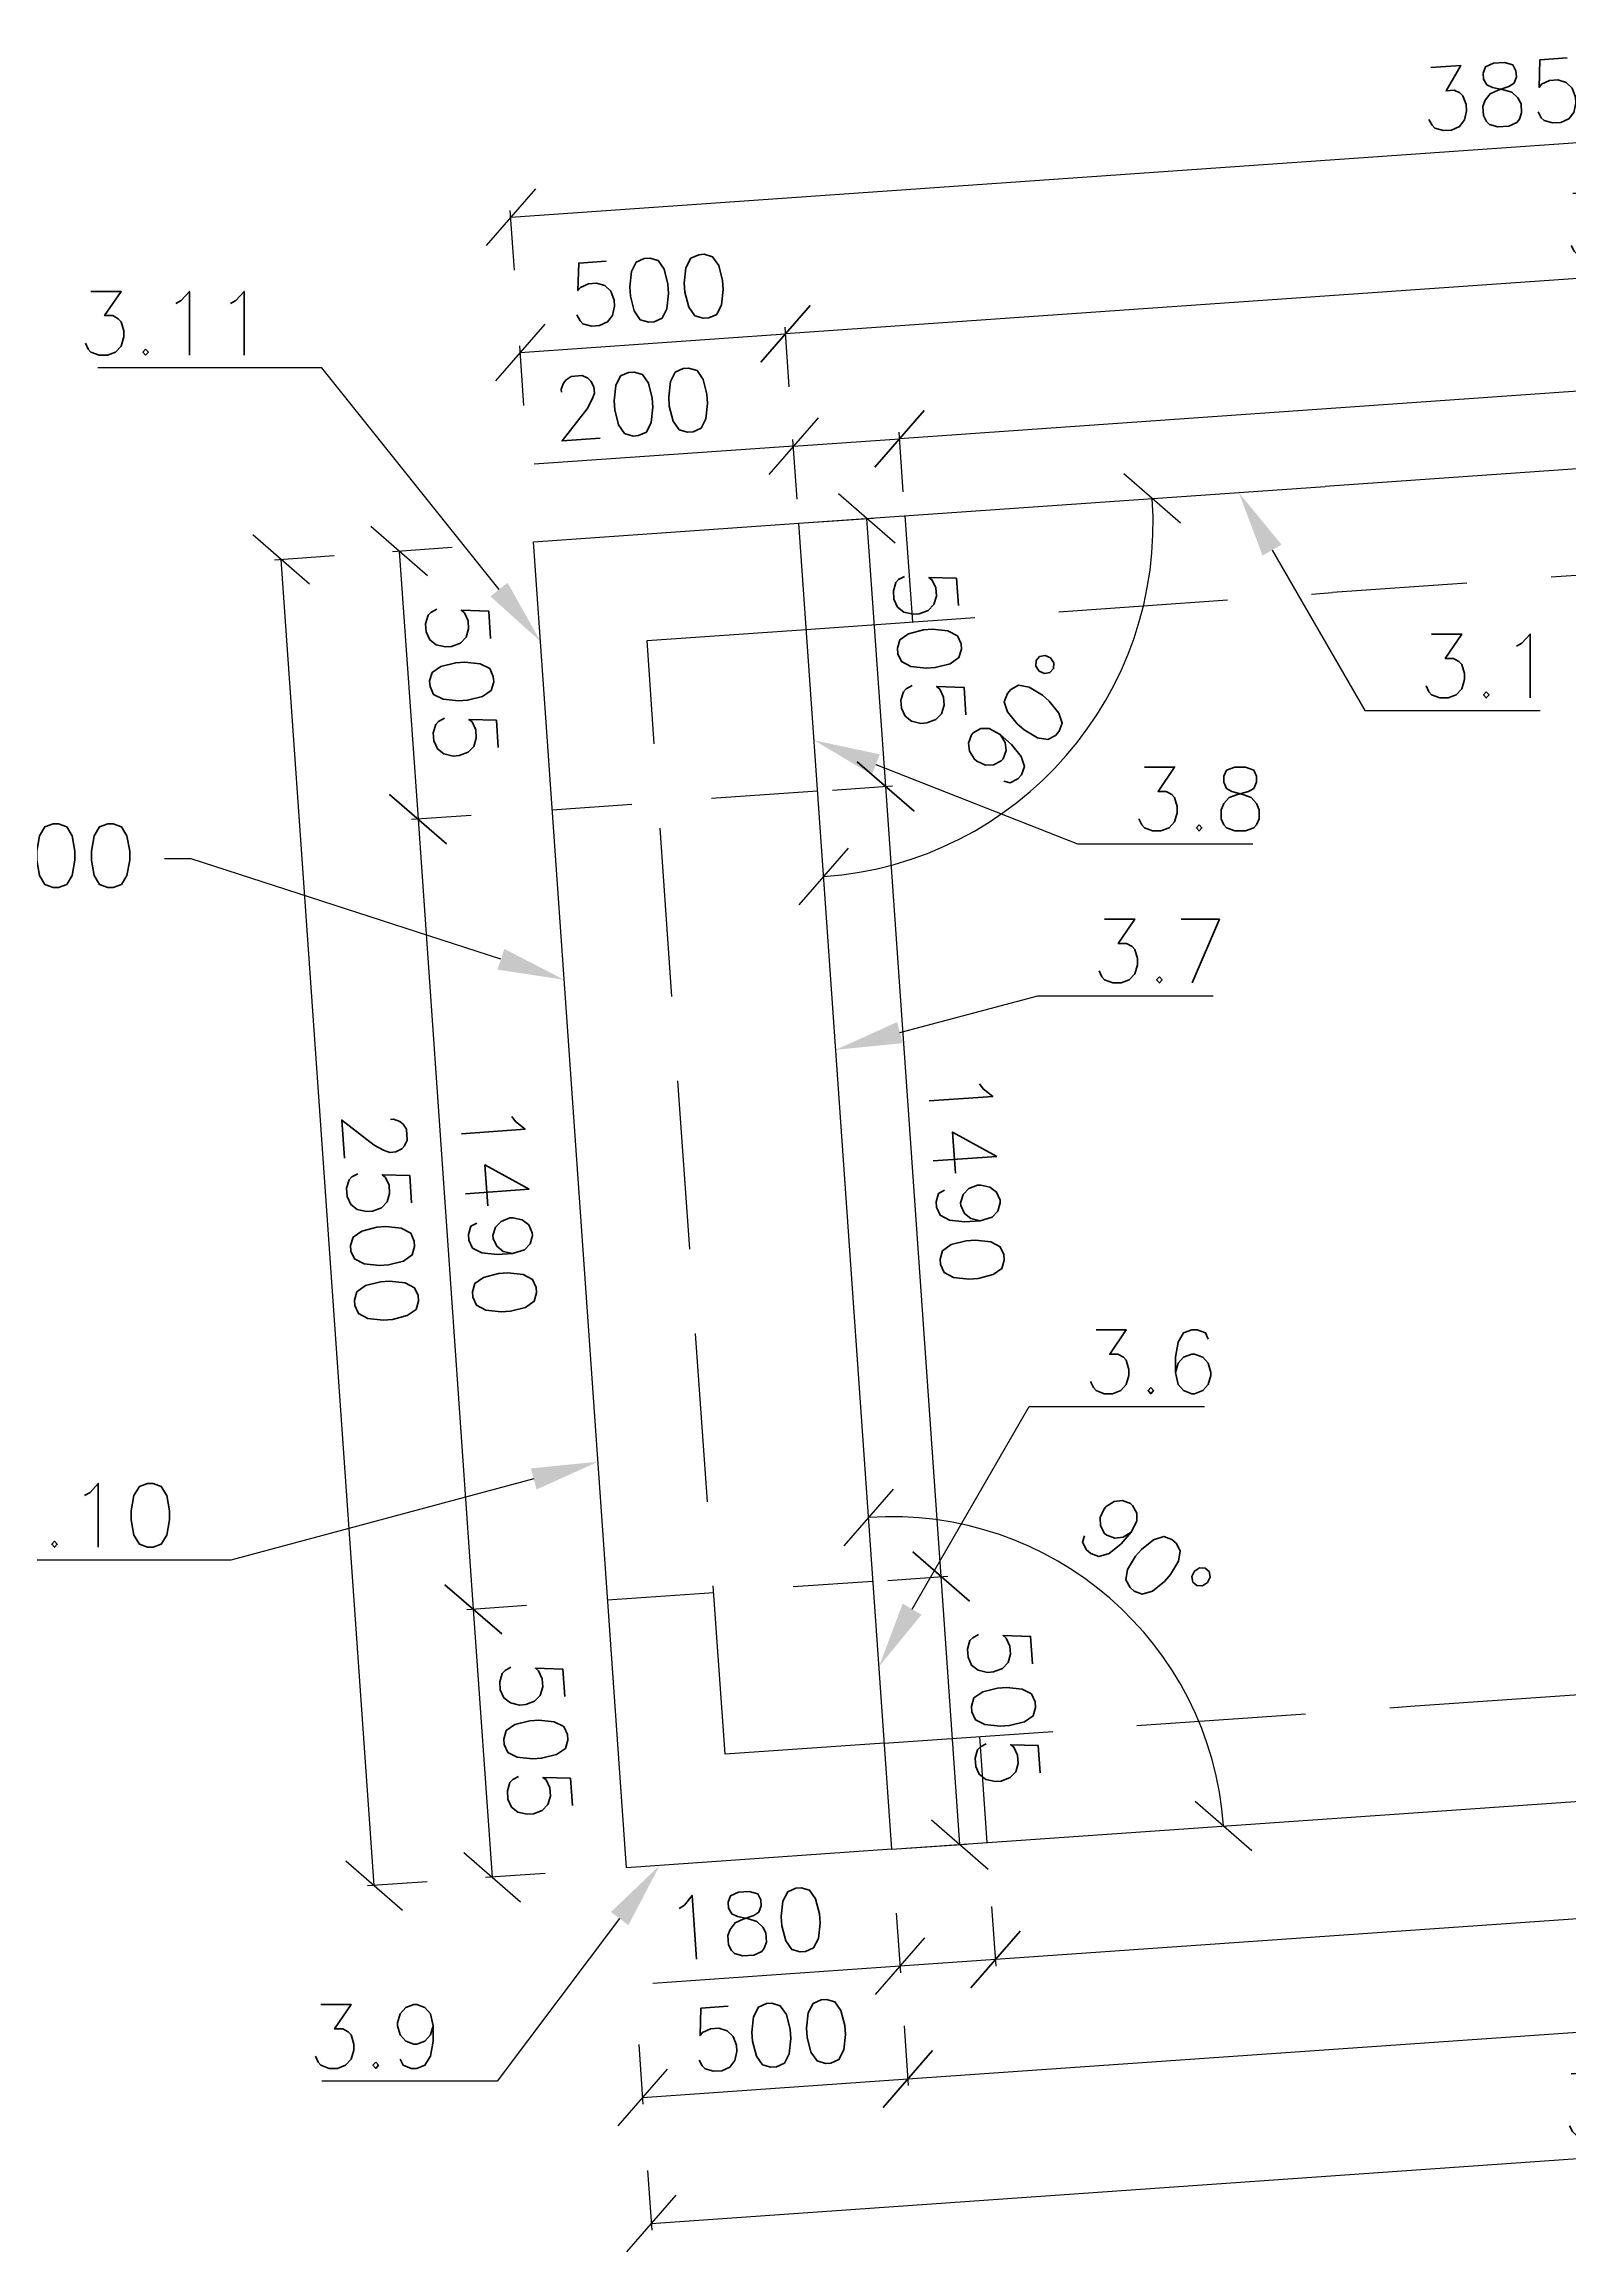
# Model space of a CAD drawing. Header units: millimetres. Extents: x 5046 to 47046, y -5997 to 25762.
# Drawn here: x 20731 to 23597, y 7832 to 11984 of the extents above; entities that cross this region are included whole.
import ezdxf
from ezdxf import colors
from ezdxf.entities.mleader import LeaderData, LeaderLine
from ezdxf.math import Vec2, Vec3

# ---------------------------------------------------------------- set-up
doc = ezdxf.new("R2010")
doc.units = ezdxf.units.MM
doc.linetypes.add('HIDDEN2', pattern=[4.7625, 3.175, -1.5875])
doc.layers.get('0').update_dxf_attribs({"lineweight": 0})
doc.layers.get('Defpoints').update_dxf_attribs({"lineweight": 0})
doc.layers.add('DIM', color=3, linetype='Continuous', lineweight=0)
for name, color, linetype in [('L_KS2 350', 150, 'Continuous'), ('L_KS2 550-350', 190, 'Continuous'), ('L_KS_inderside', 40, 'HIDDEN2'), ('L_U3 Bench', 1, 'Continuous'), ('Profil główny', 7, 'Continuous')]:
    doc.layers.add(name, color=color, linetype=linetype)
doc.styles.add('Skala 1-50', font='simplex.shx', dxfattribs={"height": 120})
doc.dimstyles.new('Skala 1-50', dxfattribs={"dimtxt": 12, "dimasz": 100, "dimexe": 12.5, "dimexo": 0.625, "dimgap": 40, "dimtad": 1, "dimdec": 0, "dimtxsty": 'Skala 1-50', "dimblk": 'OBLIQUE', "dimcen": 2.5, "dimadec": 0, "dimazin": 0, "dimtfac": 1, "dimtdec": 0, "dimtmove": 0, "dimatfit": 3, "dimldrblk": 'OBLIQUE', "dimfxl": 100, "dimfxlon": 1, "dimarcsym": 0})

# ---------------------------------------------------------------- blocks, each defined once
blk = doc.blocks.new('_Oblique')
at = {"color": 0, "linetype": 'ByBlock', "lineweight": -2}
blk.add_line((-0.5, -0.5), (0.5, 0.5), dxfattribs=at)
blk = doc.blocks.new('*D579')
at = {"layer": 'Defpoints', "color": 0}
for p in [(25476.4, 8809.7), (22503.7, 8601.6), (22519.1, 8381.6)]:
    blk.add_point(p, dxfattribs=at)
at = {"layer": 'DIM', "color": 0, "lineweight": -2}
for p, q in [((25484.9, 8689.5), (25492.7, 8577.3)), ((25491.8, 8589.7), (22519.1, 8381.6)), ((22512.1, 8481.3), (22520, 8369.1))]:
    blk.add_line(p, q, dxfattribs=at)
at = {"layer": 'DIM', "color": 0, "linetype": 'ByBlock', "lineweight": -2, "xscale": 100, "yscale": 100, "zscale": 100}
for p, rotation in [((25491.8, 8589.7), 4.005418270732316), ((22519.1, 8381.6), 184.0054182707323)]:
    blk.add_blockref('_Oblique', p, dxfattribs=dict(at, rotation=rotation))
at = {"layer": 'DIM', "color": 0, "insert": (23998.5, 8585.4), "char_height": 120, "attachment_point": 5, "rotation": 4.0054, "style": 'Skala 1-50'}
blk.add_mtext('2980', dxfattribs=at)
blk = doc.blocks.new('*D580')
at = {"layer": 'Defpoints', "color": 0}
for p in [(22503.7, 8601.6), (22324.2, 8589), (22339.6, 8369)]:
    blk.add_point(p, dxfattribs=at)
at = {"layer": 'DIM', "color": 0, "lineweight": -2}
for p, q in [((22512.1, 8481.3), (22520, 8369.1)), ((22332.6, 8468.7), (22340.4, 8356.5)), ((22339.6, 8369), (21875, 8336.5)), ((22519.1, 8381.6), (22339.6, 8369))]:
    blk.add_line(p, q, dxfattribs=at)
at = {"layer": 'DIM', "color": 0, "linetype": 'ByBlock', "lineweight": -2, "xscale": 100, "yscale": 100, "zscale": 100}
for p, rotation in [((22519.1, 8381.6), 4.00541827069846), ((22339.6, 8369), 184.0054182706984)]:
    blk.add_blockref('_Oblique', p, dxfattribs=dict(at, rotation=rotation))
at = {"layer": 'DIM', "color": 0, "insert": (22050.4, 8449), "char_height": 120, "attachment_point": 5, "rotation": 4.0054, "style": 'Skala 1-50'}
blk.add_mtext('180', dxfattribs=at)
blk = doc.blocks.new('*D581')
at = {"layer": 'Defpoints', "color": 0}
for p in [(25666, 8823), (22324.2, 8589), (25696.2, 8390.8)]:
    blk.add_point(p, dxfattribs=at)
at = {"layer": 'DIM', "color": 0, "lineweight": -2}
for p, q in [((25689.2, 8490.6), (25697.1, 8378.4)), ((22354.4, 8156.8), (25696.2, 8390.8)), ((22347.4, 8256.6), (22355.3, 8144.4))]:
    blk.add_line(p, q, dxfattribs=at)
at = {"layer": 'DIM', "color": 0, "linetype": 'ByBlock', "lineweight": -2, "xscale": 100, "yscale": 100, "zscale": 100}
for p, rotation in [((25696.2, 8390.8), 4.005418270730484), ((22354.4, 8156.8), 184.0054182707305)]:
    blk.add_blockref('_Oblique', p, dxfattribs=dict(at, rotation=rotation))
at = {"layer": 'DIM', "color": 0, "insert": (24018.3, 8373.6), "char_height": 120, "attachment_point": 5, "rotation": 4.0054, "style": 'Skala 1-50'}
blk.add_mtext('3350', dxfattribs=at)
blk = doc.blocks.new('*D582')
at = {"layer": 'Defpoints', "color": 0}
for p in [(22324.2, 8589), (21825.4, 8554.1), (22354.4, 8156.8)]:
    blk.add_point(p, dxfattribs=at)
at = {"layer": 'DIM', "color": 0, "lineweight": -2}
for p, q in [((22347.4, 8256.6), (22355.3, 8144.4)), ((21848.7, 8221.7), (21856.5, 8109.4)), ((21855.6, 8121.9), (22354.4, 8156.8))]:
    blk.add_line(p, q, dxfattribs=at)
at = {"layer": 'DIM', "color": 0, "linetype": 'ByBlock', "lineweight": -2, "xscale": 100, "yscale": 100, "zscale": 100}
for p, rotation in [((22354.4, 8156.8), 4.005418270729635), ((21855.6, 8121.9), 184.0054182707296)]:
    blk.add_blockref('_Oblique', p, dxfattribs=dict(at, rotation=rotation))
at = {"layer": 'DIM', "color": 0, "insert": (22098, 8239.1), "char_height": 120, "attachment_point": 5, "rotation": 4.0054, "style": 'Skala 1-50'}
blk.add_mtext('500', dxfattribs=at)
blk = doc.blocks.new('*D583')
at = {"layer": 'Defpoints', "color": 0}
for p in [(25666, 8823), (21825.4, 8554.1), (25712.8, 8154)]:
    blk.add_point(p, dxfattribs=at)
at = {"layer": 'DIM', "color": 0, "lineweight": -2}
for p, q in [((25705.8, 8253.7), (25713.7, 8141.5)), ((21872.2, 7885.1), (25712.8, 8154)), ((21865.2, 7984.8), (21873.1, 7872.6))]:
    blk.add_line(p, q, dxfattribs=at)
at = {"layer": 'DIM', "color": 0, "linetype": 'ByBlock', "lineweight": -2, "xscale": 100, "yscale": 100, "zscale": 100}
for p, rotation in [((25712.8, 8154), 4.005418270730374), ((21872.2, 7885.1), 184.0054182707304)]:
    blk.add_blockref('_Oblique', p, dxfattribs=dict(at, rotation=rotation))
at = {"layer": 'DIM', "color": 0, "insert": (23785.5, 8119.3), "char_height": 120, "attachment_point": 5, "rotation": 4.0054, "style": 'Skala 1-50'}
blk.add_mtext('3850', dxfattribs=at)
blk = doc.blocks.new('*D584')
at = {"layer": 'Defpoints', "color": 0}
for p in [(21650.7, 11048), (21176.5, 11014.8), (21825.4, 8554.1)]:
    blk.add_point(p, dxfattribs=at)
at = {"layer": 'DIM', "color": 0, "lineweight": -2}
for p, q in [((21276.2, 11021.7), (21164, 11013.9)), ((21351.1, 8520.9), (21176.5, 11014.8)), ((21450.8, 8527.8), (21338.6, 8520))]:
    blk.add_line(p, q, dxfattribs=at)
at = {"layer": 'DIM', "color": 0, "linetype": 'ByBlock', "lineweight": -2, "xscale": 100, "yscale": 100, "zscale": 100}
for p, rotation in [((21176.5, 11014.8), 94.00541827073118), ((21351.1, 8520.9), 274.0054182707311)]:
    blk.add_blockref('_Oblique', p, dxfattribs=dict(at, rotation=rotation))
at = {"layer": 'DIM', "color": 0, "insert": (21363.5, 9774.8), "char_height": 120, "attachment_point": 5, "rotation": 274.0054, "style": 'Skala 1-50'}
blk.add_mtext('2500', dxfattribs=at)
blk = doc.blocks.new('*D585')
at = {"layer": 'Defpoints', "color": 0}
for p in [(22124.6, 11439.2), (21650.7, 11048), (22149.5, 11082.9)]:
    blk.add_point(p, dxfattribs=at)
at = {"layer": 'DIM', "color": 0, "lineweight": -2}
for p, q in [((21625.8, 11404.2), (22124.6, 11439.2)), ((22131.6, 11339.4), (22123.7, 11451.6)), ((21632.8, 11304.5), (21624.9, 11416.7))]:
    blk.add_line(p, q, dxfattribs=at)
at = {"layer": 'DIM', "color": 0, "linetype": 'ByBlock', "lineweight": -2, "xscale": 100, "yscale": 100, "zscale": 100}
for p, rotation in [((22124.6, 11439.2), 4.005418270742009), ((21625.8, 11404.2), 184.005418270742)]:
    blk.add_blockref('_Oblique', p, dxfattribs=dict(at, rotation=rotation))
at = {"layer": 'DIM', "color": 0, "insert": (21868.2, 11521.5), "char_height": 120, "attachment_point": 5, "rotation": 4.0054, "style": 'Skala 1-50'}
blk.add_mtext('500', dxfattribs=at)
blk = doc.blocks.new('*D586')
at = {"layer": 'Defpoints', "color": 0}
for p in [(22417, 9101.7), (22288.9, 9092.8), (22324.2, 8589)]:
    blk.add_point(p, dxfattribs=at)
at = {"layer": 'DIM', "color": 0, "lineweight": -2}
for p, q in [((22317.2, 9094.7), (22429.4, 9102.6)), ((22452.3, 8598), (22417, 9101.7)), ((22352.5, 8591), (22464.7, 8598.8))]:
    blk.add_line(p, q, dxfattribs=at)
at = {"layer": 'DIM', "color": 0, "linetype": 'ByBlock', "lineweight": -2, "xscale": 100, "yscale": 100, "zscale": 100}
for p, rotation in [((22417, 9101.7), 94.00541827072875), ((22452.3, 8598), 274.0054182707287)]:
    blk.add_blockref('_Oblique', p, dxfattribs=dict(at, rotation=rotation))
at = {"layer": 'DIM', "color": 0, "insert": (22534.4, 8856.8), "char_height": 120, "attachment_point": 5, "rotation": 274.0054, "style": 'Skala 1-50'}
blk.add_mtext('505', dxfattribs=at)
blk = doc.blocks.new('*D587')
at = {"layer": 'Defpoints', "color": 0}
for p in [(22184.8, 10579.1), (22312.9, 10588.1), (22288.9, 9092.8)]:
    blk.add_point(p, dxfattribs=at)
at = {"layer": 'DIM', "color": 0, "lineweight": -2}
for p, q in [((22213.1, 10581.1), (22325.4, 10589)), ((22417, 9101.7), (22312.9, 10588.1)), ((22317.2, 9094.7), (22429.4, 9102.6))]:
    blk.add_line(p, q, dxfattribs=at)
at = {"layer": 'DIM', "color": 0, "linetype": 'ByBlock', "lineweight": -2, "xscale": 100, "yscale": 100, "zscale": 100}
for p, rotation in [((22312.9, 10588.1), 94.00541827072723), ((22417, 9101.7), 274.0054182707273)]:
    blk.add_blockref('_Oblique', p, dxfattribs=dict(at, rotation=rotation))
at = {"layer": 'DIM', "color": 0, "insert": (22464.7, 9851.9), "char_height": 120, "attachment_point": 5, "rotation": 274.0054, "style": 'Skala 1-50'}
blk.add_mtext('1490', dxfattribs=at)
blk = doc.blocks.new('*D588')
at = {"layer": 'Defpoints', "color": 0}
for p in [(22277.6, 11091.9), (22149.5, 11082.9), (22184.8, 10579.1)]:
    blk.add_point(p, dxfattribs=at)
at = {"layer": 'DIM', "color": 0, "lineweight": -2}
for p, q in [((22177.9, 11084.9), (22290.1, 11092.7)), ((22312.9, 10588.1), (22277.6, 11091.9)), ((22213.1, 10581.1), (22325.4, 10589))]:
    blk.add_line(p, q, dxfattribs=at)
at = {"layer": 'DIM', "color": 0, "linetype": 'ByBlock', "lineweight": -2, "xscale": 100, "yscale": 100, "zscale": 100}
for p, rotation in [((22277.6, 11091.9), 94.00541827073114), ((22312.9, 10588.1), 274.0054182707311)]:
    blk.add_blockref('_Oblique', p, dxfattribs=dict(at, rotation=rotation))
at = {"layer": 'DIM', "color": 0, "insert": (22395, 10847), "char_height": 120, "attachment_point": 5, "rotation": 274.0054, "style": 'Skala 1-50'}
blk.add_mtext('505', dxfattribs=at)
blk = doc.blocks.new('*D589')
at = {"layer": 'Defpoints', "color": 0}
for p in [(22338.9, 11242), (22349, 11096.9), (22149.5, 11082.9)]:
    blk.add_point(p, dxfattribs=at)
at = {"layer": 'DIM', "color": 0, "lineweight": -2}
for p, q in [((22345.9, 11142.3), (22338, 11254.5)), ((22139.4, 11228.1), (21652, 11193.9)), ((22146.3, 11128.3), (22138.5, 11240.5)), ((22139.4, 11228.1), (22338.9, 11242))]:
    blk.add_line(p, q, dxfattribs=at)
at = {"layer": 'DIM', "color": 0, "linetype": 'ByBlock', "lineweight": -2, "xscale": 100, "yscale": 100, "zscale": 100}
for p, rotation in [((22338.9, 11242), 4.00541827074232), ((22139.4, 11228.1), 184.0054182707423)]:
    blk.add_blockref('_Oblique', p, dxfattribs=dict(at, rotation=rotation))
at = {"layer": 'DIM', "color": 0, "insert": (21838.8, 11307.3), "char_height": 120, "attachment_point": 5, "rotation": 4.0054, "style": 'Skala 1-50'}
blk.add_mtext('200', dxfattribs=at)
blk = doc.blocks.new('*D591')
at = {"layer": 'Defpoints', "color": 0}
for p in [(25321.8, 11305), (22338.9, 11242), (22349, 11096.9)]:
    blk.add_point(p, dxfattribs=at)
at = {"layer": 'DIM', "color": 0, "lineweight": -2}
for p, q in [((25318.6, 11350.4), (25310.7, 11462.7)), ((25311.6, 11450.2), (22338.9, 11242)), ((22345.9, 11142.3), (22338, 11254.5))]:
    blk.add_line(p, q, dxfattribs=at)
at = {"layer": 'DIM', "color": 0, "linetype": 'ByBlock', "lineweight": -2, "xscale": 100, "yscale": 100, "zscale": 100}
for p, rotation in [((25311.6, 11450.2), 4.005418270728005), ((22338.9, 11242), 184.005418270728)]:
    blk.add_blockref('_Oblique', p, dxfattribs=dict(at, rotation=rotation))
at = {"layer": 'DIM', "color": 0, "insert": (23818.2, 11445.9), "char_height": 120, "attachment_point": 5, "rotation": 4.0054, "style": 'Skala 1-50'}
blk.add_mtext('2980', dxfattribs=at)
blk = doc.blocks.new('*D592')
at = {"layer": 'Defpoints', "color": 0}
for p in [(22124.6, 11439.2), (25491.3, 11316.9), (22149.5, 11082.9)]:
    blk.add_point(p, dxfattribs=at)
at = {"layer": 'DIM', "color": 0, "lineweight": -2}
for p, q in [((25466.4, 11673.2), (22124.6, 11439.2)), ((25473.4, 11573.4), (25465.5, 11685.6)), ((22131.6, 11339.4), (22123.7, 11451.6))]:
    blk.add_line(p, q, dxfattribs=at)
at = {"layer": 'DIM', "color": 0, "linetype": 'ByBlock', "lineweight": -2, "xscale": 100, "yscale": 100, "zscale": 100}
for p, rotation in [((25466.4, 11673.2), 4.005418270728637), ((22124.6, 11439.2), 184.0054182707286)]:
    blk.add_blockref('_Oblique', p, dxfattribs=dict(at, rotation=rotation))
at = {"layer": 'DIM', "color": 0, "insert": (23788.5, 11655.9), "char_height": 120, "attachment_point": 5, "rotation": 4.0054, "style": 'Skala 1-50'}
blk.add_mtext('3350', dxfattribs=at)
blk = doc.blocks.new('*D593')
at = {"layer": 'Defpoints', "color": 0}
for p in [(25448.6, 11927.6), (25491.3, 11316.9), (21650.7, 11048)]:
    blk.add_point(p, dxfattribs=at)
at = {"layer": 'DIM', "color": 0, "lineweight": -2}
for p, q in [((21608, 11658.7), (25448.6, 11927.6)), ((25455.6, 11827.9), (25447.7, 11940.1)), ((21615, 11559), (21607.1, 11671.2))]:
    blk.add_line(p, q, dxfattribs=at)
at = {"layer": 'DIM', "color": 0, "linetype": 'ByBlock', "lineweight": -2, "xscale": 100, "yscale": 100, "zscale": 100}
for p, rotation in [((25448.6, 11927.6), 4.005418270730374), ((21608, 11658.7), 184.0054182707304)]:
    blk.add_blockref('_Oblique', p, dxfattribs=dict(at, rotation=rotation))
at = {"layer": 'DIM', "color": 0, "insert": (23521.3, 11892.9), "char_height": 120, "attachment_point": 5, "rotation": 4.0054, "style": 'Skala 1-50'}
blk.add_mtext('3850', dxfattribs=at)
blk = doc.blocks.new('*D932')
at = {"layer": 'Defpoints', "color": 0}
for p in [(25491.3, 11316.9), (25454.2, 9136.9), (25666, 8823), (25666, 8823), (23313.7, 8658.3)]:
    blk.add_point(p, dxfattribs=at)
at = {"layer": 'DIM', "color": 0, "lineweight": -2}
blk.add_arc((25666, 8823), 378.7, 94.0054, 184.0054, dxfattribs=at)
at = {"layer": 'DIM', "color": 0, "linetype": 'ByBlock', "lineweight": -2, "xscale": 100, "yscale": 100, "zscale": 100}
for p, rotation in [((25639.5, 9200.8), 4.005418270731178), ((25288.2, 8796.5), 274.0054182707323)]:
    blk.add_blockref('_Oblique', p, dxfattribs=dict(at, rotation=rotation))
at = {"layer": 'DIM', "color": 0, "insert": (25304.6, 9137), "char_height": 120, "attachment_point": 5, "rotation": 49.0054, "style": 'Skala 1-50'}
blk.add_mtext('90%%d', dxfattribs=at)
blk = doc.blocks.new('*D933')
at = {"layer": 'Defpoints', "color": 0}
for p in [(25491.3, 11316.9), (25491.3, 11316.9), (23139.1, 11152.2), (25093, 11048.1), (25666, 8823)]:
    blk.add_point(p, dxfattribs=at)
at = {"layer": 'DIM', "color": 0, "lineweight": -2}
blk.add_arc((25491.3, 11316.9), 480.6, 184.0054, 274.0054, dxfattribs=at)
at = {"layer": 'DIM', "color": 0, "linetype": 'ByBlock', "lineweight": -2, "xscale": 100, "yscale": 100, "zscale": 100}
for p, rotation in [((25012, 11283.3), 94.005418270724), ((25524.9, 10837.5), 4.005418270731178)]:
    blk.add_blockref('_Oblique', p, dxfattribs=dict(at, rotation=rotation))
at = {"layer": 'DIM', "color": 0, "insert": (25261.2, 11013.8), "char_height": 120, "attachment_point": 5, "rotation": 322.7925, "style": 'Skala 1-50'}
blk.add_mtext('90%%d', dxfattribs=at)
blk = doc.blocks.new('*D934')
at = {"layer": 'Defpoints', "color": 0}
for p in [(23139.1, 11152.2), (22149.5, 11082.9), (22149.5, 11082.9), (22522, 10530.7), (22324.2, 8589)]:
    blk.add_point(p, dxfattribs=at)
at = {"layer": 'DIM', "color": 0, "lineweight": -2}
blk.add_arc((22149.5, 11082.9), 666.1, 274.0054, 4.0054, dxfattribs=at)
at = {"layer": 'DIM', "color": 0, "linetype": 'ByBlock', "lineweight": -2, "xscale": 100, "yscale": 100, "zscale": 100}
for p, rotation in [((22814, 11129.4), 94.00541827073967), ((22196.1, 10418.4), 184.0054182707283)]:
    blk.add_blockref('_Oblique', p, dxfattribs=dict(at, rotation=rotation))
at = {"layer": 'DIM', "color": 0, "insert": (22576.8, 10711.6), "char_height": 120, "attachment_point": 5, "rotation": 49.0054, "style": 'Skala 1-50'}
blk.add_mtext('90%%d', dxfattribs=at)
blk = doc.blocks.new('*D935')
at = {"layer": 'Defpoints', "color": 0}
for p in [(22149.5, 11082.9), (22842.5, 8938.7), (23313.7, 8658.3), (22324.2, 8589), (22324.2, 8589)]:
    blk.add_point(p, dxfattribs=at)
at = {"layer": 'DIM', "color": 0, "lineweight": -2}
blk.add_arc((22324.2, 8589), 625.3, 4.0054, 94.0054, dxfattribs=at)
at = {"layer": 'DIM', "color": 0, "linetype": 'ByBlock', "lineweight": -2, "xscale": 100, "yscale": 100, "zscale": 100}
for p, rotation in [((22280.5, 9212.7), 184.0054182707283), ((22947.9, 8632.7), 274.0054182707262)]:
    blk.add_blockref('_Oblique', p, dxfattribs=dict(at, rotation=rotation))
at = {"layer": 'DIM', "color": 0, "insert": (22799.9, 9136.4), "char_height": 120, "attachment_point": 5, "rotation": 319.0054, "style": 'Skala 1-50'}
blk.add_mtext('90%%d', dxfattribs=at)
blk = doc.blocks.new('*D1069')
at = {"layer": 'Defpoints', "color": 0}
for p in [(21650.7, 11048), (21433.6, 10526.5), (21686, 10544.2)]:
    blk.add_point(p, dxfattribs=at)
at = {"layer": 'DIM', "color": 0, "lineweight": -2}
for p, q in [((21498, 11037.3), (21385.8, 11029.4)), ((21398.3, 11030.3), (21433.6, 10526.5)), ((21533.3, 10533.5), (21421.1, 10525.6))]:
    blk.add_line(p, q, dxfattribs=at)
at = {"layer": 'DIM', "color": 0, "linetype": 'ByBlock', "lineweight": -2, "xscale": 100, "yscale": 100, "zscale": 100}
for p, rotation in [((21398.3, 11030.3), 94.00541827073206), ((21433.6, 10526.5), 274.005418270732)]:
    blk.add_blockref('_Oblique', p, dxfattribs=dict(at, rotation=rotation))
at = {"layer": 'DIM', "color": 0, "insert": (21515.7, 10785.4), "char_height": 120, "attachment_point": 5, "rotation": 274.0054, "style": 'Skala 1-50'}
blk.add_mtext('505', dxfattribs=at)
blk = doc.blocks.new('*D1070')
at = {"layer": 'Defpoints', "color": 0}
for p in [(21686, 10544.2), (21790.1, 9057.8), (21537.6, 9040.2)]:
    blk.add_point(p, dxfattribs=at)
at = {"layer": 'DIM', "color": 0, "lineweight": -2}
for p, q in [((21533.3, 10533.5), (21421.1, 10525.6)), ((21433.6, 10526.5), (21537.6, 9040.2)), ((21637.4, 9047.1), (21525.2, 9039.3))]:
    blk.add_line(p, q, dxfattribs=at)
at = {"layer": 'DIM', "color": 0, "linetype": 'ByBlock', "lineweight": -2, "xscale": 100, "yscale": 100, "zscale": 100}
for p, rotation in [((21433.6, 10526.5), 94.00541827073005), ((21537.6, 9040.2), 274.00541827073)]:
    blk.add_blockref('_Oblique', p, dxfattribs=dict(at, rotation=rotation))
at = {"layer": 'DIM', "color": 0, "insert": (21585.4, 9790.3), "char_height": 120, "attachment_point": 5, "rotation": 274.0054, "style": 'Skala 1-50'}
blk.add_mtext('1490', dxfattribs=at)
blk = doc.blocks.new('*D1071')
at = {"layer": 'Defpoints', "color": 0}
for p in [(21790.1, 9057.8), (21572.9, 8536.4), (21825.4, 8554.1)]:
    blk.add_point(p, dxfattribs=at)
at = {"layer": 'DIM', "color": 0, "lineweight": -2}
for p, q in [((21637.4, 9047.1), (21525.2, 9039.3)), ((21537.6, 9040.2), (21572.9, 8536.4)), ((21672.7, 8543.4), (21560.4, 8535.5))]:
    blk.add_line(p, q, dxfattribs=at)
at = {"layer": 'DIM', "color": 0, "linetype": 'ByBlock', "lineweight": -2, "xscale": 100, "yscale": 100, "zscale": 100}
for p, rotation in [((21537.6, 9040.2), 94.00541827073366), ((21572.9, 8536.4), 274.0054182707336)]:
    blk.add_blockref('_Oblique', p, dxfattribs=dict(at, rotation=rotation))
at = {"layer": 'DIM', "color": 0, "insert": (21655, 8795.3), "char_height": 120, "attachment_point": 5, "rotation": 274.0054, "style": 'Skala 1-50'}
blk.add_mtext('505', dxfattribs=at)

msp = doc.modelspace()

# ---------------------------------------------------------------- linework, layer by layer
at = {"layer": 'L_KS2 350'}
msp.add_lwpolyline([(23313.7, 8658.3), (25666, 8823), (25491.3, 11316.9), (23139.1, 11152.2)], dxfattribs=at)
at = {"layer": 'L_KS2 550-350'}
for points in [[(22149.5, 11082.9), (23139.1, 11152.2)], [(22324.2, 8589), (23313.7, 8658.3)]]:
    msp.add_lwpolyline(points, dxfattribs=at)
at = {"layer": 'L_KS_inderside', "color": 150, "ltscale": 100}
msp.add_lwpolyline([(23299.8, 8857.8), (25452.5, 9008.5), (25305.8, 11103.4), (23153.1, 10952.7)], dxfattribs=at)
at = {"layer": 'L_KS_inderside', "color": 190, "ltscale": 100}
for points in [[(22163.5, 10883.4), (23153.1, 10952.7)], [(22310.2, 8788.5), (23299.8, 8857.8)]]:
    msp.add_lwpolyline(points, dxfattribs=at)
at = {"layer": 'L_KS_inderside', "color": 1, "ltscale": 100}
msp.add_lwpolyline([(22310.2, 8788.5), (22010.9, 8767.5), (21864.2, 10862.4), (22163.5, 10883.4)], dxfattribs=at)
at = {"layer": 'L_U3 Bench'}
for points in [[(22324.2, 8589), (21825.4, 8554.1), (21650.7, 11048), (22149.5, 11082.9)], [(22324.2, 8589), (22149.5, 11082.9)]]:
    msp.add_lwpolyline(points, dxfattribs=at)
at = {"layer": 'Profil główny'}
for p, q in [((22349, 11096.9), (22363, 10897.3)), ((21686, 10544.2), (21835.7, 10554.7)), ((22184.8, 10579.1), (21985.3, 10565.2)), ((21790.1, 9057.8), (21989.6, 9071.8)), ((22288.9, 9092.8), (22139.2, 9082.3)), ((22503.7, 8601.6), (22489.7, 8801.1))]:
    msp.add_line(p, q, dxfattribs=at)

# ---------------------------------------------------------------- dimensions: what is measured, and where the dimension line sits
at = {"layer": 'DIM'}
for p1, p2, distance, picture, middle in [((21650.7, 11048), (25491.3, 11316.9), 612.2, '*D593', (23521.3, 11892.9)), ((25491.3, 11316.9), (22149.5, 11082.9), -357.2, '*D592', (23788.5, 11655.9)), ((21650.7, 11048), (22149.5, 11082.9), 357.2, '*D585', (21868.2, 11521.5)), ((25321.8, 11305), (22349, 11096.9), -145.5, '*D591', (23818.2, 11445.9)), ((22184.8, 10579.1), (22149.5, 11082.9), -128.4, '*D588', (22395, 10847)), ((21825.4, 8554.1), (21650.7, 11048), 475.5, '*D584', (21363.5, 9774.8)), ((21650.7, 11048), (21686, 10544.2), -253.1, '*D1069', (21515.7, 10785.4)), ((22288.9, 9092.8), (22184.8, 10579.1), -128.4, '*D587', (22464.7, 9851.9)), ((21686, 10544.2), (21790.1, 9057.8), -253.1, '*D1070', (21585.4, 9790.3)), ((22324.2, 8589), (22288.9, 9092.8), -128.4, '*D586', (22534.4, 8856.8)), ((21790.1, 9057.8), (21825.4, 8554.1), -253.1, '*D1071', (21655, 8795.3)), ((21825.4, 8554.1), (25666, 8823), -670.7, '*D583', (23785.5, 8119.3)), ((22324.2, 8589), (25666, 8823), -433.2, '*D581', (24018.3, 8373.6)), ((25476.4, 8809.7), (22503.7, 8601.6), 220.5, '*D579', (23998.5, 8585.4)), ((21825.4, 8554.1), (22324.2, 8589), -433.2, '*D582', (22098, 8239.1))]:
    dim = msp.add_aligned_dim(p1=p1, p2=p2, distance=distance, dimstyle='Skala 1-50', dxfattribs=at)
    dim.commit()
    dim.dimension.update_dxf_attribs({"geometry": picture, "text_midpoint": middle})
for base, p1, p2, angle, picture, middle in [((22338.9, 11242), (22149.5, 11082.9), (22349, 11096.9), 4.0054, '*D589', (21845.8, 11207.5)), ((22339.6, 8369), (22503.7, 8601.6), (22324.2, 8589), 184.0054, '*D580', (22057.4, 8349.2))]:
    dim = msp.add_linear_dim(base=base, p1=p1, p2=p2, angle=angle, dimstyle='Skala 1-50', dxfattribs=at)
    dim.commit()
    dim.dimension.update_dxf_attribs({"geometry": picture, "text_midpoint": middle, "dimtype": 161})
dim = msp.add_angular_dim_2l(base=(25093, 11048.1), line1=((25666, 8823), (25491.3, 11316.9)), line2=((25491.3, 11316.9), (23139.1, 11152.2)), dimstyle='Skala 1-50', dxfattribs=at)
dim.commit()
dim.dimension.update_dxf_attribs({"geometry": '*D933', "text_midpoint": (25200.8, 10934.1), "dimtype": 162})
for base, line1, line2, picture, middle in [((25454.2, 9136.9), ((23313.7, 8658.3), (25666, 8823)), ((25666, 8823), (25491.3, 11316.9)), '*D932', (25304.6, 9137)), ((22522, 10530.7), ((22324.2, 8589), (22149.5, 11082.9)), ((22149.5, 11082.9), (23139.1, 11152.2)), '*D934', (22576.8, 10711.6)), ((22842.5, 8938.7), ((22324.2, 8589), (22149.5, 11082.9)), ((22324.2, 8589), (23313.7, 8658.3)), '*D935', (22799.9, 9136.4))]:
    dim = msp.add_angular_dim_2l(base=base, line1=line1, line2=line2, dimstyle='Skala 1-50', dxfattribs=at)
    dim.commit()
    dim.dimension.update_dxf_attribs({"geometry": picture, "text_midpoint": middle})

# ---------------------------------------------------------------- leaders
ml = msp.add_multileader_mtext('Standard', dxfattribs=at)
ml.set_content('3.11', style='Skala 1-50')
ml.set_leader_properties()
ml.build(insert=Vec2(0, 0))
ml.multileader.update_dxf_attribs({"has_text_frame": 1, "text_left_attachment_type": 5, "text_right_attachment_type": 5, "dogleg_length": 50, "arrow_head_size": 125})
ctx = ml.context
ctx.base_point, ctx.char_height, ctx.arrow_head_size, ctx.landing_gap_size, ctx.plane_origin = Vec3(20811.6, 11375.2), 120, 125, 50, Vec3(21663.9, 10860.7)
ctx.left_attachment, ctx.right_attachment, ctx.text_align_type = 5, 5, 2
notes = []
notes.append((ctx, [(0, (1, 1, 0), (21253, 11375.2), (-1, 0), 50, [(0, [(21663.9, 10860.7)], 0, [])])]))
ctx.mtext.insert, ctx.mtext.alignment, ctx.mtext.flow_direction = Vec3(21153, 11519.2), 3, 5
ml = msp.add_multileader_mtext('Standard', dxfattribs=at)
ml.set_content('3.1', style='Skala 1-50')
ml.set_leader_properties()
ml.build(insert=Vec2(0, 0))
ml.multileader.update_dxf_attribs({"has_text_frame": 1, "text_left_attachment_type": 5, "text_right_attachment_type": 5, "dogleg_length": 50, "arrow_head_size": 125})
ctx = ml.context
ctx.base_point, ctx.char_height, ctx.arrow_head_size, ctx.landing_gap_size, ctx.plane_origin = Vec3(23263.5, 10730.6), 120, 125, 50, Vec3(22976.7, 11140.8)
ctx.left_attachment, ctx.right_attachment = 5, 5
notes.append((ctx, [(0, (1, 1, 0), (23213.5, 10730.6), (1, 0), 50, [(0, [(22976.7, 11140.8)], 0, [])])]))
ctx.mtext.insert, ctx.mtext.flow_direction = Vec3(23313.5, 10874.6), 5
ml = msp.add_multileader_mtext('Standard', dxfattribs=at)
ml.set_content('3.8', style='Skala 1-50')
ml.set_leader_properties()
ml.build(insert=Vec2(0, 0))
ml.multileader.update_dxf_attribs({"has_text_frame": 1, "text_left_attachment_type": 5, "text_right_attachment_type": 5, "dogleg_length": 50, "arrow_head_size": 125})
ctx = ml.context
ctx.base_point, ctx.char_height, ctx.arrow_head_size, ctx.landing_gap_size, ctx.plane_origin = Vec3(22723.6, 10480.3), 120, 125, 50, Vec3(22178.1, 10674.9)
ctx.left_attachment, ctx.right_attachment = 5, 5
notes.append((ctx, [(0, (1, 1, 0), (22673.6, 10480.3), (1, 0), 50, [(0, [(22178.1, 10674.9)], 0, [])])]))
ctx.mtext.insert, ctx.mtext.flow_direction = Vec3(22773.6, 10624.3), 5
ml = msp.add_multileader_mtext('Standard', dxfattribs=at)
ml.set_content('BENCH 03 U3_500', style='Skala 1-50')
ml.set_leader_properties()
ml.build(insert=Vec2(0, 0))
ml.multileader.update_dxf_attribs({"text_left_attachment_type": 5, "text_right_attachment_type": 3, "dogleg_length": 50, "arrow_head_size": 125})
ctx = ml.context
ctx.base_point, ctx.char_height, ctx.arrow_head_size, ctx.landing_gap_size, ctx.plane_origin = Vec3(19125.5, 10386.4), 120, 125, 50, Vec3(22155, 11027.3)
ctx.left_attachment, ctx.right_attachment, ctx.text_align_type = 5, 3, 2
notes.append((ctx, [(0, (1, 1, 0), (21007, 10452.1), (-1, 0), 50, [(0, [(21708.4, 10224.3)], 0, [])])]))
ctx.mtext.insert, ctx.mtext.alignment, ctx.mtext.flow_direction = Vec3(20907, 10517.8), 3, 5
ml = msp.add_multileader_mtext('Standard', dxfattribs=at)
ml.set_content('3.7', style='Skala 1-50')
ml.set_leader_properties()
ml.build(insert=Vec2(0, 0))
ml.multileader.update_dxf_attribs({"has_text_frame": 1, "text_left_attachment_type": 5, "text_right_attachment_type": 5, "dogleg_length": 50, "arrow_head_size": 125})
ctx = ml.context
ctx.base_point, ctx.char_height, ctx.arrow_head_size, ctx.landing_gap_size, ctx.plane_origin = Vec3(22648.8, 10194.4), 120, 125, 50, Vec3(22218.9, 10092.6)
ctx.left_attachment, ctx.right_attachment = 5, 5
notes.append((ctx, [(0, (1, 1, 0), (22598.8, 10194.4), (1, 0), 50, [(0, [(22218.9, 10092.6)], 0, [])])]))
ctx.mtext.insert, ctx.mtext.flow_direction = Vec3(22698.8, 10338.4), 5
ml = msp.add_multileader_mtext('Standard', dxfattribs=at)
ml.set_content('3.6', style='Skala 1-50')
ml.set_leader_properties()
ml.build(insert=Vec2(0, 0))
ml.multileader.update_dxf_attribs({"has_text_frame": 1, "text_left_attachment_type": 5, "text_right_attachment_type": 5, "dogleg_length": 50, "arrow_head_size": 125})
ctx = ml.context
ctx.base_point, ctx.char_height, ctx.arrow_head_size, ctx.landing_gap_size, ctx.plane_origin = Vec3(22632.7, 9421.8), 120, 125, 50, Vec3(22300.1, 8932.3)
ctx.left_attachment, ctx.right_attachment = 5, 5
notes.append((ctx, [(0, (1, 1, 0), (22582.7, 9421.8), (1, 0), 50, [(0, [(22300.1, 8932.3)], 0, [])])]))
ctx.mtext.insert, ctx.mtext.flow_direction = Vec3(22682.7, 9565.8), 5
ml = msp.add_multileader_mtext('Standard', dxfattribs=at)
ml.set_content('3.10', style='Skala 1-50')
ml.set_leader_properties()
ml.build(insert=Vec2(0, 0))
ml.multileader.update_dxf_attribs({"has_text_frame": 1, "text_left_attachment_type": 5, "text_right_attachment_type": 5, "dogleg_length": 50, "arrow_head_size": 125})
ctx = ml.context
ctx.base_point, ctx.char_height, ctx.arrow_head_size, ctx.landing_gap_size, ctx.plane_origin = Vec3(20588.9, 9132.9), 120, 125, 50, Vec3(21771.9, 9317.8)
ctx.left_attachment, ctx.right_attachment, ctx.text_align_type = 5, 5, 2
notes.append((ctx, [(0, (1, 1, 0), (21081.7, 9132.9), (-1, 0), 50, [(0, [(21771.9, 9317.8)], 0, [])])]))
ctx.mtext.insert, ctx.mtext.alignment, ctx.mtext.flow_direction = Vec3(20981.7, 9276.9), 3, 5
ml = msp.add_multileader_mtext('Standard', dxfattribs=at)
ml.set_content('3.9', style='Skala 1-50')
ml.set_leader_properties()
ml.build(insert=Vec2(0, 0))
ml.multileader.update_dxf_attribs({"has_text_frame": 1, "text_left_attachment_type": 5, "text_right_attachment_type": 5, "dogleg_length": 50, "arrow_head_size": 125})
ctx = ml.context
ctx.base_point, ctx.char_height, ctx.arrow_head_size, ctx.landing_gap_size, ctx.plane_origin = Vec3(21186.9, 8152.8), 120, 125, 50, Vec3(21887.9, 8558.4)
ctx.left_attachment, ctx.right_attachment, ctx.text_align_type = 5, 5, 2
notes.append((ctx, [(0, (1, 1, 0), (21582.6, 8152.8), (-1, 0), 50, [(0, [(21887.9, 8558.4)], 0, [])])]))
ctx.mtext.insert, ctx.mtext.alignment, ctx.mtext.flow_direction = Vec3(21482.6, 8296.8), 3, 5
for ctx, leaders in notes:
    for number, flags, end, landing, length, lines in leaders:
        leader = LeaderData()
        leader.index, (leader.has_last_leader_line, leader.has_dogleg_vector, leader.attachment_direction) = number, flags
        leader.last_leader_point, leader.dogleg_vector, leader.dogleg_length = Vec3(end), Vec3(landing), length
        for number, points, colour, breaks in lines:
            line = LeaderLine()
            line.index, line.vertices, line.color, line.breaks = number, Vec3.list(points), colors.encode_raw_color(colour), breaks
            leader.lines.append(line)
        ctx.leaders.append(leader)

doc.saveas('drawing.dxf')
